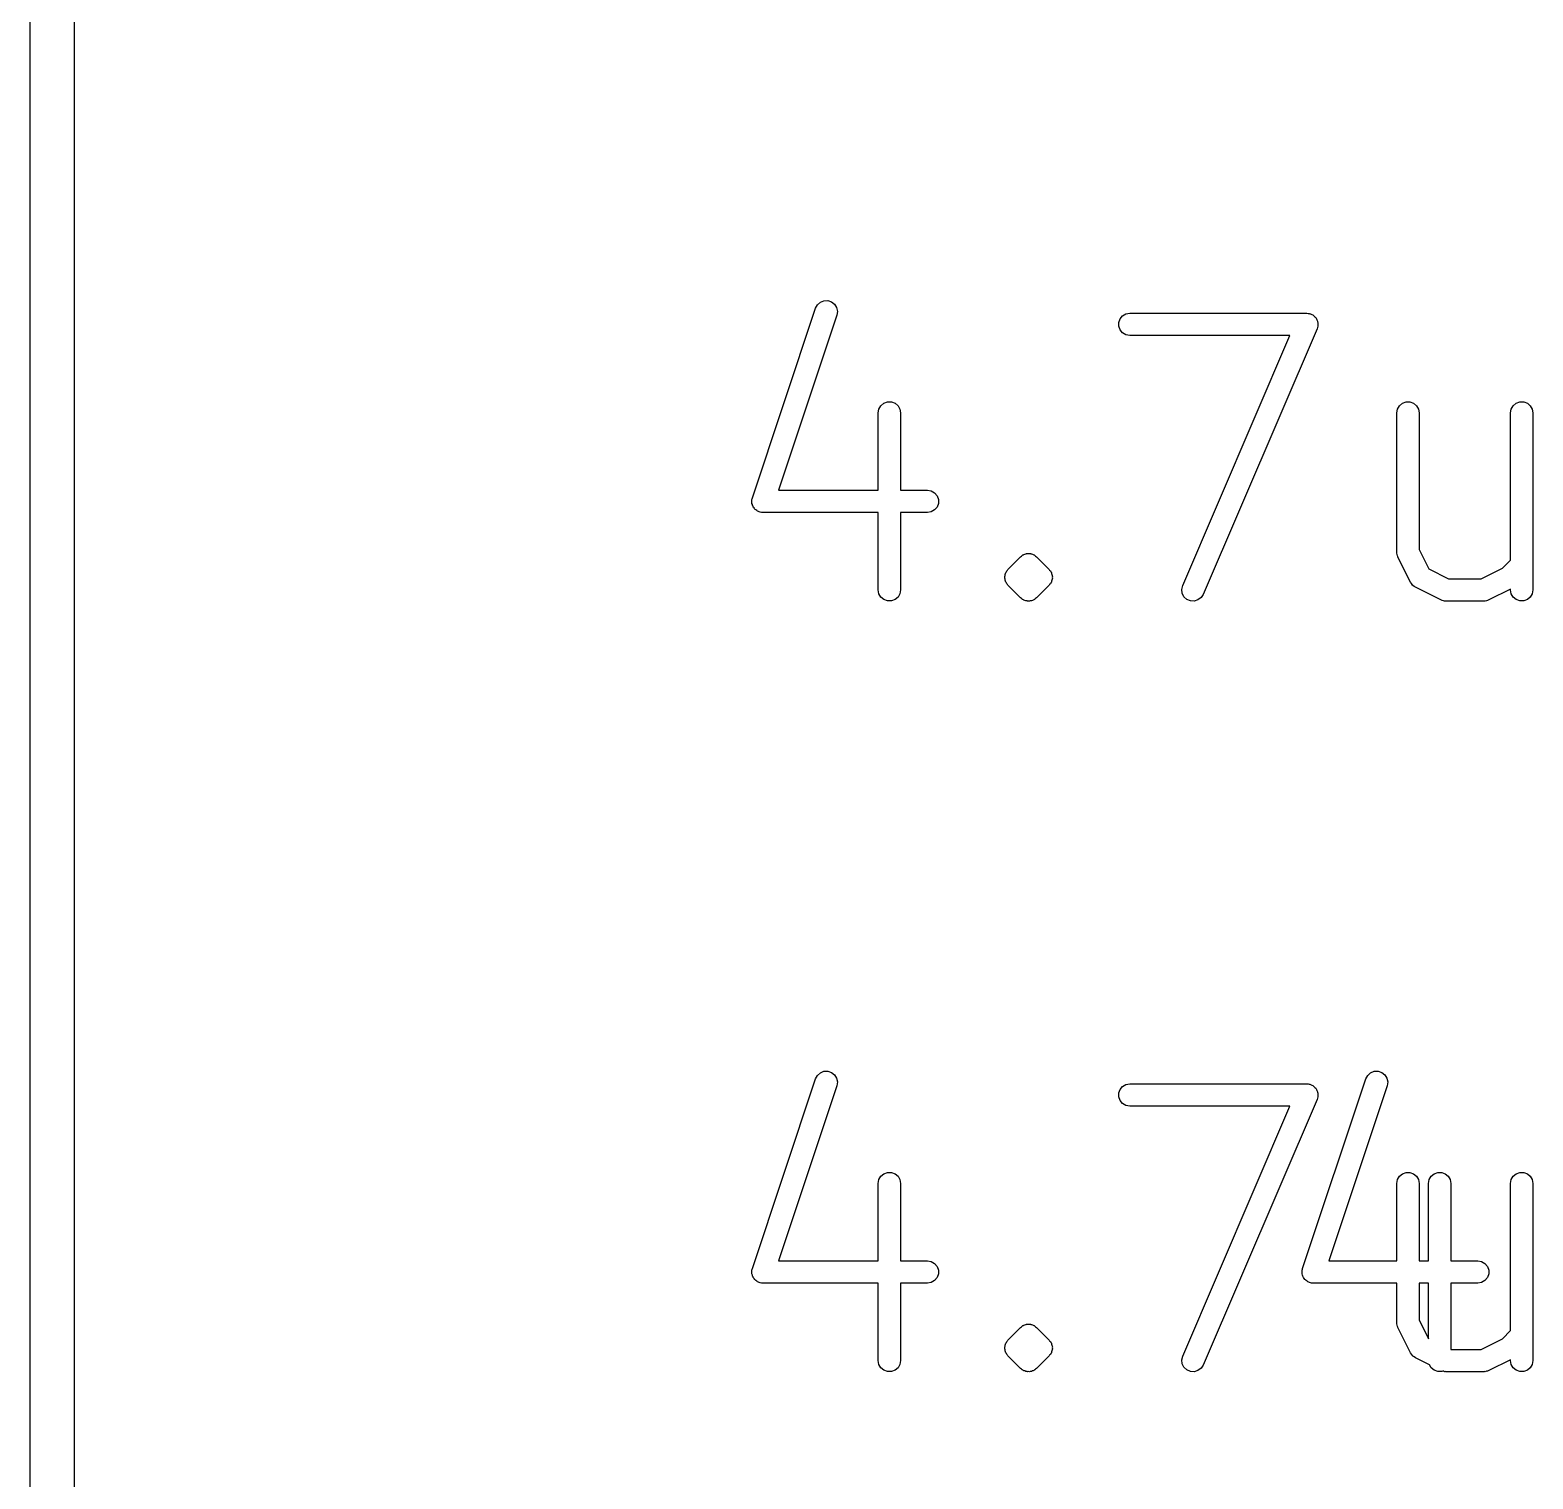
# Model space of a CAD drawing. Extents: x -2.2 to 89.1, y -78.6 to 9.2.
# Drawn here: x 37.4 to 44.23, y -19.48 to -12.9 of the extents above; entities that cross this region are included whole.
import ezdxf

# ---------------------------------------------------------------- set-up
doc = ezdxf.new("R2010")
doc.units = 0
doc.header["$MEASUREMENT"] = 0
doc.layers.add('BLACK', color=7, linetype='CONTINUOUS')

msp = doc.modelspace()

# ---------------------------------------------------------------- linework, layer by layer
at = {"layer": 'Black'}
for p, q in [((37.4, -23), (37.4, -6.1)), ((37.6, -6.1), (37.6, -23)), ((40.9905, -14.1353), (41.0069, -14.1288)), ((41.0069, -14.1288), (41.0245, -14.1283)), ((41.0245, -14.1283), (41.0413, -14.1339)), ((40.6816, -15.0243), (40.9689, -14.1625)), ((41.0653, -14.1947), (40.8003, -14.9896)), ((40.9689, -14.1625), (40.9773, -14.147)), ((40.9773, -14.147), (40.9905, -14.1353)), ((41.0413, -14.1339), (41.0551, -14.1449)), ((41.0551, -14.1449), (41.0643, -14.1599)), ((41.0643, -14.1599), (41.0679, -14.1772)), ((41.0679, -14.1772), (41.0653, -14.1947)), ((42.3519, -14.2106), (42.3633, -14.1971)), ((42.3633, -14.1971), (42.3786, -14.1883)), ((42.3786, -14.1883), (42.3959, -14.1852)), ((42.3959, -14.1852), (43.2003, -14.1852)), ((43.2003, -14.1852), (43.206, -14.1863)), ((43.206, -14.1863), (43.2119, -14.1866)), ((43.2119, -14.1866), (43.2146, -14.1878)), ((43.2146, -14.1878), (43.2176, -14.1883)), ((43.2176, -14.1883), (43.2227, -14.1912)), ((43.2227, -14.1912), (43.2281, -14.1935)), ((43.2281, -14.1935), (43.2303, -14.1956)), ((43.2303, -14.1956), (43.2329, -14.1971)), ((43.2329, -14.1971), (43.2367, -14.2016)), ((43.2367, -14.2016), (43.2409, -14.2056)), ((42.3459, -14.2272), (42.3519, -14.2106)), ((42.3459, -14.2449), (42.3459, -14.2272)), ((42.3519, -14.2614), (42.3459, -14.2449)), ((42.3633, -14.275), (42.3519, -14.2614)), ((43.247, -14.2561), (42.7299, -15.4626)), ((43.2409, -14.2056), (43.2423, -14.2083)), ((43.2423, -14.2083), (43.2443, -14.2106)), ((43.2443, -14.2106), (43.2463, -14.2161)), ((43.2463, -14.2161), (43.2489, -14.2214)), ((43.2483, -14.2504), (43.247, -14.2561)), ((43.2503, -14.2449), (43.2483, -14.2504)), ((43.2489, -14.2214), (43.2493, -14.2244)), ((43.2493, -14.2244), (43.2503, -14.2272)), ((43.2503, -14.2272), (43.2503, -14.2331)), ((43.2503, -14.2331), (43.251, -14.2389)), ((43.251, -14.2389), (43.2503, -14.2418)), ((43.2503, -14.2418), (43.2503, -14.2449)), ((42.3786, -14.2838), (42.3633, -14.275)), ((42.3959, -14.2868), (42.3786, -14.2838)), ((43.1232, -14.2868), (42.3959, -14.2868)), ((42.6365, -15.4225), (43.1232, -14.2868)), ((41.2566, -14.6208), (41.2654, -14.6056)), ((41.2654, -14.6056), (41.2789, -14.5942)), ((41.2789, -14.5942), (41.2955, -14.5882)), ((41.2955, -14.5882), (41.3132, -14.5882)), ((41.3132, -14.5882), (41.3297, -14.5942)), ((41.3297, -14.5942), (41.3432, -14.6056)), ((41.3432, -14.6056), (41.3521, -14.6208)), ((43.6121, -14.6208), (43.621, -14.6056)), ((43.621, -14.6056), (43.6345, -14.5942)), ((43.6345, -14.5942), (43.6511, -14.5882)), ((43.6511, -14.5882), (43.6687, -14.5882)), ((43.6687, -14.5882), (43.6853, -14.5942)), ((43.6853, -14.5942), (43.6988, -14.6056)), ((43.6988, -14.6056), (43.7076, -14.6208)), ((44.1292, -14.6208), (44.138, -14.6056)), ((44.138, -14.6056), (44.1516, -14.5942)), ((44.1516, -14.5942), (44.1681, -14.5882)), ((44.1681, -14.5882), (44.1858, -14.5882)), ((44.1858, -14.5882), (44.2024, -14.5942)), ((44.2024, -14.5942), (44.2159, -14.6056)), ((44.2159, -14.6056), (44.2247, -14.6208)), ((41.2535, -14.6382), (41.2566, -14.6208)), ((41.2535, -14.9896), (41.2535, -14.6382)), ((41.3521, -14.6208), (41.3551, -14.6382)), ((41.3551, -14.6382), (41.3551, -14.9896)), ((43.6091, -14.6382), (43.6121, -14.6208)), ((43.6091, -15.2702), (43.6091, -14.6382)), ((43.7076, -14.6208), (43.7107, -14.6382)), ((43.7107, -14.6382), (43.7107, -15.2582)), ((44.1262, -14.6382), (44.1292, -14.6208)), ((44.1262, -15.3066), (44.1262, -14.6382)), ((44.2247, -14.6208), (44.2278, -14.6382)), ((44.2278, -14.6382), (44.2278, -15.4425)), ((40.8003, -14.9896), (41.2535, -14.9896)), ((41.3551, -14.9896), (41.4767, -14.9896)), ((41.4767, -14.9896), (41.4941, -14.9926)), ((41.4941, -14.9926), (41.5093, -15.0015)), ((41.5093, -15.0015), (41.5207, -15.015)), ((41.5207, -15.015), (41.5267, -15.0316)), ((40.679, -15.0418), (40.6798, -15.0367)), ((40.6798, -15.0454), (40.679, -15.0418)), ((40.6798, -15.0316), (40.6811, -15.028)), ((40.6798, -15.0367), (40.6798, -15.0316)), ((40.6798, -15.0492), (40.6798, -15.0454)), ((40.6815, -15.054), (40.6798, -15.0492)), ((40.6811, -15.028), (40.6816, -15.0243)), ((40.6826, -15.0591), (40.6815, -15.054)), ((40.6845, -15.0623), (40.6826, -15.0591)), ((40.6858, -15.0658), (40.6845, -15.0623)), ((40.6891, -15.0697), (40.6858, -15.0658)), ((40.6918, -15.0741), (40.6891, -15.0697)), ((40.6947, -15.0764), (40.6918, -15.0741)), ((40.6972, -15.0793), (40.6947, -15.0764)), ((40.7016, -15.0819), (40.6972, -15.0793)), ((40.7056, -15.0851), (40.7016, -15.0819)), ((40.7092, -15.0862), (40.7056, -15.0851)), ((40.7124, -15.0881), (40.7092, -15.0862)), ((40.7175, -15.089), (40.7124, -15.0881)), ((40.7224, -15.0906), (40.7175, -15.089)), ((41.4941, -15.0881), (41.4767, -15.0912)), ((41.5093, -15.0793), (41.4941, -15.0881)), ((41.5207, -15.0658), (41.5093, -15.0793)), ((41.5267, -15.0492), (41.5207, -15.0658)), ((41.5267, -15.0316), (41.5267, -15.0492)), ((40.7261, -15.0905), (40.7224, -15.0906)), ((40.7298, -15.0912), (40.7261, -15.0905)), ((41.2535, -15.0912), (40.7298, -15.0912)), ((41.2535, -15.4425), (41.2535, -15.0912)), ((41.4767, -15.0912), (41.3551, -15.0912)), ((41.3551, -15.0912), (41.3551, -15.4425)), ((41.8429, -15.3492), (41.9004, -15.2917)), ((41.9004, -15.2917), (41.904, -15.2892)), ((41.904, -15.2892), (41.9072, -15.286)), ((41.9072, -15.286), (41.9092, -15.2851)), ((41.9092, -15.2851), (41.9109, -15.2836)), ((41.9109, -15.2836), (41.913, -15.2829)), ((41.913, -15.2829), (41.9148, -15.2816)), ((41.9148, -15.2816), (41.9191, -15.2805)), ((41.9191, -15.2805), (41.9232, -15.2786)), ((41.9232, -15.2786), (41.9254, -15.2784)), ((41.9254, -15.2784), (41.9275, -15.2776)), ((41.9275, -15.2776), (41.9297, -15.2776)), ((41.9297, -15.2776), (41.9319, -15.277)), ((41.9319, -15.277), (41.9363, -15.2774)), ((41.9363, -15.2774), (41.9407, -15.277)), ((41.9407, -15.277), (41.9429, -15.2776)), ((41.9429, -15.2776), (41.9451, -15.2776)), ((41.9451, -15.2776), (41.9472, -15.2784)), ((41.9472, -15.2784), (41.9495, -15.2786)), ((41.9495, -15.2786), (41.9535, -15.2805)), ((41.9535, -15.2805), (41.9578, -15.2816)), ((41.9578, -15.2816), (41.9596, -15.2829)), ((41.9596, -15.2829), (41.9617, -15.2836)), ((41.9617, -15.2836), (41.9634, -15.2851)), ((41.9634, -15.2851), (41.9654, -15.286)), ((41.9654, -15.286), (41.9686, -15.2892)), ((41.9686, -15.2892), (41.9722, -15.2917)), ((41.9722, -15.2917), (42.0297, -15.3492)), ((43.6096, -15.2731), (43.6091, -15.2702)), ((43.6094, -15.276), (43.6096, -15.2731)), ((43.6111, -15.2817), (43.6094, -15.276)), ((43.6121, -15.2876), (43.6111, -15.2817)), ((43.6136, -15.2901), (43.6121, -15.2876)), ((43.6144, -15.2929), (43.6136, -15.2901)), ((43.6719, -15.4078), (43.6144, -15.2929)), ((43.7107, -15.2582), (43.7552, -15.3472)), ((41.8328, -15.3636), (41.8354, -15.36)), ((41.8354, -15.36), (41.8372, -15.356)), ((41.8372, -15.356), (41.8404, -15.3528)), ((41.8404, -15.3528), (41.8429, -15.3492)), ((42.0297, -15.3492), (42.0322, -15.3528)), ((42.0322, -15.3528), (42.0354, -15.356)), ((42.0354, -15.356), (42.0373, -15.36)), ((42.0373, -15.36), (42.0398, -15.3636)), ((43.7552, -15.3472), (43.8442, -15.3917)), ((43.9926, -15.3917), (44.0894, -15.3433)), ((44.0894, -15.3433), (44.1262, -15.3066)), ((41.8283, -15.3807), (41.8294, -15.3764)), ((41.8286, -15.3851), (41.8283, -15.3807)), ((41.8283, -15.3895), (41.8286, -15.3851)), ((41.8294, -15.3938), (41.8283, -15.3895)), ((41.8294, -15.3764), (41.8298, -15.3719)), ((41.8298, -15.3982), (41.8294, -15.3938)), ((41.8298, -15.3719), (41.8317, -15.3679)), ((41.8317, -15.4023), (41.8298, -15.3982)), ((41.8317, -15.3679), (41.8328, -15.3636)), ((41.8328, -15.4066), (41.8317, -15.4023)), ((41.8354, -15.4102), (41.8328, -15.4066)), ((41.8372, -15.4142), (41.8354, -15.4102)), ((41.8404, -15.4174), (41.8372, -15.4142)), ((41.8429, -15.421), (41.8404, -15.4174)), ((41.9004, -15.4785), (41.8429, -15.421)), ((42.0297, -15.421), (41.9722, -15.4785)), ((42.0322, -15.4174), (42.0297, -15.421)), ((42.0354, -15.4142), (42.0322, -15.4174)), ((42.0373, -15.4102), (42.0354, -15.4142)), ((42.0398, -15.4066), (42.0373, -15.4102)), ((42.0398, -15.3636), (42.041, -15.3679)), ((42.041, -15.4023), (42.0398, -15.4066)), ((42.041, -15.3679), (42.0428, -15.3719)), ((42.0428, -15.3982), (42.041, -15.4023)), ((42.0428, -15.3719), (42.0432, -15.3764)), ((42.0432, -15.3938), (42.0428, -15.3982)), ((42.0432, -15.3764), (42.0444, -15.3807)), ((42.0444, -15.3895), (42.0432, -15.3938)), ((42.0444, -15.3807), (42.044, -15.3851)), ((42.044, -15.3851), (42.0444, -15.3895)), ((42.6325, -15.4397), (42.6365, -15.4225)), ((43.6763, -15.4138), (43.6719, -15.4078)), ((43.6804, -15.42), (43.6763, -15.4138)), ((43.6816, -15.4209), (43.6804, -15.42)), ((43.6824, -15.422), (43.6816, -15.4209)), ((43.6886, -15.4261), (43.6824, -15.422)), ((43.6946, -15.4305), (43.6886, -15.4261)), ((43.8095, -15.488), (43.6946, -15.4305)), ((43.8442, -15.3917), (43.9926, -15.3917)), ((41.2566, -15.4599), (41.2535, -15.4425)), ((41.2654, -15.4752), (41.2566, -15.4599)), ((41.2789, -15.4865), (41.2654, -15.4752)), ((41.2955, -15.4926), (41.2789, -15.4865)), ((41.3132, -15.4926), (41.2955, -15.4926)), ((41.3297, -15.4865), (41.3132, -15.4926)), ((41.3432, -15.4752), (41.3297, -15.4865)), ((41.3521, -15.4599), (41.3432, -15.4752)), ((41.3551, -15.4425), (41.3521, -15.4599)), ((41.904, -15.481), (41.9004, -15.4785)), ((41.9072, -15.4842), (41.904, -15.481)), ((41.9092, -15.4851), (41.9072, -15.4842)), ((41.9109, -15.4865), (41.9092, -15.4851)), ((41.913, -15.4873), (41.9109, -15.4865)), ((41.9148, -15.4886), (41.913, -15.4873)), ((41.9191, -15.4897), (41.9148, -15.4886)), ((41.9232, -15.4916), (41.9191, -15.4897)), ((41.9254, -15.4918), (41.9232, -15.4916)), ((41.9275, -15.4926), (41.9254, -15.4918)), ((41.9297, -15.4926), (41.9275, -15.4926)), ((41.9319, -15.4932), (41.9297, -15.4926)), ((41.9363, -15.4928), (41.9319, -15.4932)), ((41.9407, -15.4932), (41.9363, -15.4928)), ((41.9429, -15.4926), (41.9407, -15.4932)), ((41.9451, -15.4926), (41.9429, -15.4926)), ((41.9472, -15.4918), (41.9451, -15.4926)), ((41.9495, -15.4916), (41.9472, -15.4918)), ((41.9535, -15.4897), (41.9495, -15.4916)), ((41.9578, -15.4886), (41.9535, -15.4897)), ((41.9596, -15.4873), (41.9578, -15.4886)), ((41.9617, -15.4865), (41.9596, -15.4873)), ((41.9634, -15.4851), (41.9617, -15.4865)), ((41.9654, -15.4842), (41.9634, -15.4851)), ((41.9686, -15.481), (41.9654, -15.4842)), ((41.9722, -15.4785), (41.9686, -15.481)), ((42.6346, -15.4572), (42.6325, -15.4397)), ((42.6425, -15.473), (42.6346, -15.4572)), ((42.6554, -15.4851), (42.6425, -15.473)), ((42.6716, -15.492), (42.6554, -15.4851)), ((42.6892, -15.493), (42.6716, -15.492)), ((42.7061, -15.4879), (42.6892, -15.493)), ((42.7202, -15.4773), (42.7061, -15.4879)), ((42.7299, -15.4626), (42.7202, -15.4773)), ((43.8123, -15.4888), (43.8095, -15.488)), ((43.8149, -15.4903), (43.8123, -15.4888)), ((43.8207, -15.4913), (43.8149, -15.4903)), ((43.8264, -15.493), (43.8207, -15.4913)), ((43.8294, -15.4928), (43.8264, -15.493)), ((43.8322, -15.4933), (43.8294, -15.4928)), ((44.0046, -15.4933), (43.8322, -15.4933)), ((44.0075, -15.4928), (44.0046, -15.4933)), ((44.0104, -15.493), (44.0075, -15.4928)), ((44.0161, -15.4913), (44.0104, -15.493)), ((44.022, -15.4903), (44.0161, -15.4913)), ((44.0245, -15.4888), (44.022, -15.4903)), ((44.0273, -15.488), (44.0245, -15.4888)), ((44.1262, -15.4386), (44.0273, -15.488)), ((44.1262, -15.4425), (44.1262, -15.4386)), ((44.1292, -15.4599), (44.1262, -15.4425)), ((44.138, -15.4752), (44.1292, -15.4599)), ((44.1516, -15.4865), (44.138, -15.4752)), ((44.1681, -15.4926), (44.1516, -15.4865)), ((44.1858, -15.4926), (44.1681, -15.4926)), ((44.2024, -15.4865), (44.1858, -15.4926)), ((44.2159, -15.4752), (44.2024, -15.4865)), ((44.2247, -15.4599), (44.2159, -15.4752)), ((44.2278, -15.4425), (44.2247, -15.4599)), ((40.6816, -18.5243), (40.9689, -17.6625)), ((40.9689, -17.6625), (40.9773, -17.647)), ((40.9773, -17.647), (40.9905, -17.6353)), ((40.9905, -17.6353), (41.0069, -17.6288)), ((41.0069, -17.6288), (41.0245, -17.6283)), ((41.0245, -17.6283), (41.0413, -17.6339)), ((41.0413, -17.6339), (41.0551, -17.6449)), ((41.0551, -17.6449), (41.0643, -17.6599)), ((41.0643, -17.6599), (41.0679, -17.6772)), ((41.0679, -17.6772), (41.0653, -17.6947)), ((43.1816, -18.5243), (43.4689, -17.6625)), ((43.4689, -17.6625), (43.4773, -17.647)), ((43.4773, -17.647), (43.4905, -17.6353)), ((43.4905, -17.6353), (43.5069, -17.6288)), ((43.5069, -17.6288), (43.5245, -17.6283)), ((43.5245, -17.6283), (43.5413, -17.6339)), ((43.5413, -17.6339), (43.5551, -17.6449)), ((43.5551, -17.6449), (43.5643, -17.6599)), ((43.5643, -17.6599), (43.5679, -17.6772)), ((43.5679, -17.6772), (43.5653, -17.6947)), ((41.0653, -17.6947), (40.8003, -18.4896)), ((42.3459, -17.7272), (42.3519, -17.7106)), ((42.3459, -17.7449), (42.3459, -17.7272)), ((42.3519, -17.7614), (42.3459, -17.7449)), ((42.3519, -17.7106), (42.3633, -17.6971)), ((42.3633, -17.6971), (42.3786, -17.6883)), ((42.3786, -17.6883), (42.3959, -17.6852)), ((42.3959, -17.6852), (43.2003, -17.6852)), ((43.2003, -17.6852), (43.206, -17.6863)), ((43.206, -17.6863), (43.2119, -17.6866)), ((43.2119, -17.6866), (43.2146, -17.6878)), ((43.2146, -17.6878), (43.2176, -17.6883)), ((43.2176, -17.6883), (43.2227, -17.6912)), ((43.2227, -17.6912), (43.2281, -17.6935)), ((43.2281, -17.6935), (43.2303, -17.6956)), ((43.2303, -17.6956), (43.2329, -17.6971)), ((43.2329, -17.6971), (43.2367, -17.7016)), ((43.2367, -17.7016), (43.2409, -17.7056)), ((43.2409, -17.7056), (43.2423, -17.7083)), ((43.2423, -17.7083), (43.2443, -17.7106)), ((43.2443, -17.7106), (43.2463, -17.7161)), ((43.2463, -17.7161), (43.2489, -17.7214)), ((43.2483, -17.7504), (43.247, -17.7561)), ((43.2503, -17.7449), (43.2483, -17.7504)), ((43.2489, -17.7214), (43.2493, -17.7244)), ((43.2493, -17.7244), (43.2503, -17.7272)), ((43.2503, -17.7272), (43.2503, -17.7331)), ((43.2503, -17.7331), (43.251, -17.7389)), ((43.251, -17.7389), (43.2503, -17.7418)), ((43.2503, -17.7418), (43.2503, -17.7449)), ((43.5653, -17.6947), (43.3003, -18.4896)), ((42.3633, -17.775), (42.3519, -17.7614)), ((42.3786, -17.7838), (42.3633, -17.775)), ((42.3959, -17.7868), (42.3786, -17.7838)), ((43.1232, -17.7868), (42.3959, -17.7868)), ((42.6365, -18.9225), (43.1232, -17.7868)), ((43.247, -17.7561), (42.7299, -18.9626)), ((41.2789, -18.0942), (41.2955, -18.0882)), ((41.2955, -18.0882), (41.3132, -18.0882)), ((41.3132, -18.0882), (41.3297, -18.0942)), ((43.6345, -18.0942), (43.6511, -18.0882)), ((43.6511, -18.0882), (43.6687, -18.0882)), ((43.6687, -18.0882), (43.6853, -18.0942)), ((43.7789, -18.0942), (43.7955, -18.0882)), ((43.7955, -18.0882), (43.8132, -18.0882)), ((43.8132, -18.0882), (43.8297, -18.0942)), ((44.1516, -18.0942), (44.1681, -18.0882)), ((44.1681, -18.0882), (44.1858, -18.0882)), ((44.1858, -18.0882), (44.2024, -18.0942)), ((41.2535, -18.1382), (41.2566, -18.1208)), ((41.2535, -18.4896), (41.2535, -18.1382)), ((41.2566, -18.1208), (41.2654, -18.1056)), ((41.2654, -18.1056), (41.2789, -18.0942)), ((41.3297, -18.0942), (41.3432, -18.1056)), ((41.3432, -18.1056), (41.3521, -18.1208)), ((41.3521, -18.1208), (41.3551, -18.1382)), ((41.3551, -18.1382), (41.3551, -18.4896)), ((43.6091, -18.1382), (43.6121, -18.1208)), ((43.6091, -18.4896), (43.6091, -18.1382)), ((43.6121, -18.1208), (43.621, -18.1056)), ((43.621, -18.1056), (43.6345, -18.0942)), ((43.6853, -18.0942), (43.6988, -18.1056)), ((43.6988, -18.1056), (43.7076, -18.1208)), ((43.7076, -18.1208), (43.7107, -18.1382)), ((43.7107, -18.1382), (43.7107, -18.4896)), ((43.7535, -18.1382), (43.7566, -18.1208)), ((43.7535, -18.4896), (43.7535, -18.1382)), ((43.7566, -18.1208), (43.7654, -18.1056)), ((43.7654, -18.1056), (43.7789, -18.0942)), ((43.8297, -18.0942), (43.8432, -18.1056)), ((43.8432, -18.1056), (43.8521, -18.1208)), ((43.8521, -18.1208), (43.8551, -18.1382)), ((43.8551, -18.1382), (43.8551, -18.4896)), ((44.1262, -18.1382), (44.1292, -18.1208)), ((44.1262, -18.8066), (44.1262, -18.1382)), ((44.1292, -18.1208), (44.138, -18.1056)), ((44.138, -18.1056), (44.1516, -18.0942)), ((44.2024, -18.0942), (44.2159, -18.1056)), ((44.2159, -18.1056), (44.2247, -18.1208)), ((44.2247, -18.1208), (44.2278, -18.1382)), ((44.2278, -18.1382), (44.2278, -18.9425)), ((40.8003, -18.4896), (41.2535, -18.4896)), ((41.3551, -18.4896), (41.4767, -18.4896)), ((41.4767, -18.4896), (41.4941, -18.4926)), ((41.4941, -18.4926), (41.5093, -18.5015)), ((41.5093, -18.5015), (41.5207, -18.515)), ((43.3003, -18.4896), (43.6091, -18.4896)), ((43.7107, -18.4896), (43.7535, -18.4896)), ((43.8551, -18.4896), (43.9767, -18.4896)), ((43.9767, -18.4896), (43.9941, -18.4926)), ((43.9941, -18.4926), (44.0093, -18.5015)), ((44.0093, -18.5015), (44.0207, -18.515)), ((40.679, -18.5418), (40.6798, -18.5367)), ((40.6798, -18.5454), (40.679, -18.5418)), ((40.6798, -18.5316), (40.6811, -18.528)), ((40.6798, -18.5367), (40.6798, -18.5316)), ((40.6798, -18.5492), (40.6798, -18.5454)), ((40.6815, -18.554), (40.6798, -18.5492)), ((40.6811, -18.528), (40.6816, -18.5243)), ((40.6826, -18.5591), (40.6815, -18.554)), ((40.6845, -18.5623), (40.6826, -18.5591)), ((40.6858, -18.5658), (40.6845, -18.5623)), ((40.6891, -18.5697), (40.6858, -18.5658)), ((40.6918, -18.5741), (40.6891, -18.5697)), ((41.5207, -18.5658), (41.5093, -18.5793)), ((41.5207, -18.515), (41.5267, -18.5316)), ((41.5267, -18.5492), (41.5207, -18.5658)), ((41.5267, -18.5316), (41.5267, -18.5492)), ((43.179, -18.5418), (43.1798, -18.5367)), ((43.1798, -18.5454), (43.179, -18.5418)), ((43.1798, -18.5316), (43.1811, -18.528)), ((43.1798, -18.5367), (43.1798, -18.5316)), ((43.1798, -18.5492), (43.1798, -18.5454)), ((43.1815, -18.554), (43.1798, -18.5492)), ((43.1811, -18.528), (43.1816, -18.5243)), ((43.1826, -18.5591), (43.1815, -18.554)), ((43.1845, -18.5623), (43.1826, -18.5591)), ((43.1858, -18.5658), (43.1845, -18.5623)), ((43.1891, -18.5697), (43.1858, -18.5658)), ((43.1918, -18.5741), (43.1891, -18.5697)), ((44.0207, -18.5658), (44.0093, -18.5793)), ((44.0207, -18.515), (44.0267, -18.5316)), ((44.0267, -18.5492), (44.0207, -18.5658)), ((44.0267, -18.5316), (44.0267, -18.5492)), ((40.6947, -18.5764), (40.6918, -18.5741)), ((40.6972, -18.5793), (40.6947, -18.5764)), ((40.7016, -18.5819), (40.6972, -18.5793)), ((40.7056, -18.5851), (40.7016, -18.5819)), ((40.7092, -18.5862), (40.7056, -18.5851)), ((40.7124, -18.5881), (40.7092, -18.5862)), ((40.7175, -18.589), (40.7124, -18.5881)), ((40.7224, -18.5906), (40.7175, -18.589)), ((40.7261, -18.5905), (40.7224, -18.5906)), ((40.7298, -18.5912), (40.7261, -18.5905)), ((41.2535, -18.5912), (40.7298, -18.5912)), ((41.2535, -18.9425), (41.2535, -18.5912)), ((41.4767, -18.5912), (41.3551, -18.5912)), ((41.3551, -18.5912), (41.3551, -18.9425)), ((41.4941, -18.5881), (41.4767, -18.5912)), ((41.5093, -18.5793), (41.4941, -18.5881)), ((43.1947, -18.5764), (43.1918, -18.5741)), ((43.1972, -18.5793), (43.1947, -18.5764)), ((43.2016, -18.5819), (43.1972, -18.5793)), ((43.2056, -18.5851), (43.2016, -18.5819)), ((43.2092, -18.5862), (43.2056, -18.5851)), ((43.2124, -18.5881), (43.2092, -18.5862)), ((43.2175, -18.589), (43.2124, -18.5881)), ((43.2224, -18.5906), (43.2175, -18.589)), ((43.2261, -18.5905), (43.2224, -18.5906)), ((43.2298, -18.5912), (43.2261, -18.5905)), ((43.6091, -18.5912), (43.2298, -18.5912)), ((43.6091, -18.7702), (43.6091, -18.5912)), ((43.7107, -18.5912), (43.7107, -18.7582)), ((43.7535, -18.5912), (43.7107, -18.5912)), ((43.7535, -18.8439), (43.7535, -18.5912)), ((43.9767, -18.5912), (43.8551, -18.5912)), ((43.8551, -18.5912), (43.8551, -18.8917)), ((43.9941, -18.5881), (43.9767, -18.5912)), ((44.0093, -18.5793), (43.9941, -18.5881)), ((43.6096, -18.7731), (43.6091, -18.7702)), ((43.6094, -18.776), (43.6096, -18.7731)), ((43.6111, -18.7817), (43.6094, -18.776)), ((43.7107, -18.7582), (43.7535, -18.8439)), ((41.8429, -18.8492), (41.9004, -18.7917)), ((41.9004, -18.7917), (41.904, -18.7892)), ((41.904, -18.7892), (41.9072, -18.786)), ((41.9072, -18.786), (41.9092, -18.7851)), ((41.9092, -18.7851), (41.9109, -18.7836)), ((41.9109, -18.7836), (41.913, -18.7829)), ((41.913, -18.7829), (41.9148, -18.7816)), ((41.9148, -18.7816), (41.9191, -18.7805)), ((41.9191, -18.7805), (41.9232, -18.7786)), ((41.9232, -18.7786), (41.9254, -18.7784)), ((41.9254, -18.7784), (41.9275, -18.7776)), ((41.9275, -18.7776), (41.9297, -18.7776)), ((41.9297, -18.7776), (41.9319, -18.777)), ((41.9319, -18.777), (41.9363, -18.7774)), ((41.9363, -18.7774), (41.9407, -18.777)), ((41.9407, -18.777), (41.9429, -18.7776)), ((41.9429, -18.7776), (41.9451, -18.7776)), ((41.9451, -18.7776), (41.9472, -18.7784)), ((41.9472, -18.7784), (41.9495, -18.7786)), ((41.9495, -18.7786), (41.9535, -18.7805)), ((41.9535, -18.7805), (41.9578, -18.7816)), ((41.9578, -18.7816), (41.9596, -18.7829)), ((41.9596, -18.7829), (41.9617, -18.7836)), ((41.9617, -18.7836), (41.9634, -18.7851)), ((41.9634, -18.7851), (41.9654, -18.786)), ((41.9654, -18.786), (41.9686, -18.7892)), ((41.9686, -18.7892), (41.9722, -18.7917)), ((41.9722, -18.7917), (42.0297, -18.8492)), ((43.6121, -18.7876), (43.6111, -18.7817)), ((43.6136, -18.7901), (43.6121, -18.7876)), ((43.6144, -18.7929), (43.6136, -18.7901)), ((43.6719, -18.9078), (43.6144, -18.7929)), ((43.9926, -18.8917), (44.0894, -18.8433)), ((44.0894, -18.8433), (44.1262, -18.8066)), ((41.8283, -18.8807), (41.8294, -18.8764)), ((41.8286, -18.8851), (41.8283, -18.8807)), ((41.8283, -18.8895), (41.8286, -18.8851)), ((41.8294, -18.8938), (41.8283, -18.8895)), ((41.8294, -18.8764), (41.8298, -18.8719)), ((41.8298, -18.8982), (41.8294, -18.8938)), ((41.8298, -18.8719), (41.8317, -18.8679)), ((41.8317, -18.9023), (41.8298, -18.8982)), ((41.8317, -18.8679), (41.8328, -18.8636)), ((41.8328, -18.9066), (41.8317, -18.9023)), ((41.8328, -18.8636), (41.8354, -18.86)), ((41.8354, -18.9102), (41.8328, -18.9066)), ((41.8354, -18.86), (41.8372, -18.856)), ((41.8372, -18.9142), (41.8354, -18.9102)), ((41.8372, -18.856), (41.8404, -18.8528)), ((41.8404, -18.8528), (41.8429, -18.8492)), ((42.0297, -18.8492), (42.0322, -18.8528)), ((42.0322, -18.8528), (42.0354, -18.856)), ((42.0354, -18.856), (42.0373, -18.86)), ((42.0373, -18.9102), (42.0354, -18.9142)), ((42.0373, -18.86), (42.0398, -18.8636)), ((42.0398, -18.9066), (42.0373, -18.9102)), ((42.0398, -18.8636), (42.041, -18.8679)), ((42.041, -18.9023), (42.0398, -18.9066)), ((42.041, -18.8679), (42.0428, -18.8719)), ((42.0428, -18.8982), (42.041, -18.9023)), ((42.0428, -18.8719), (42.0432, -18.8764)), ((42.0432, -18.8938), (42.0428, -18.8982)), ((42.0432, -18.8764), (42.0444, -18.8807)), ((42.0444, -18.8895), (42.0432, -18.8938)), ((42.0444, -18.8807), (42.044, -18.8851)), ((42.044, -18.8851), (42.0444, -18.8895)), ((43.6763, -18.9138), (43.6719, -18.9078)), ((43.8551, -18.8917), (43.9926, -18.8917)), ((41.2566, -18.9599), (41.2535, -18.9425)), ((41.2654, -18.9752), (41.2566, -18.9599)), ((41.2789, -18.9865), (41.2654, -18.9752)), ((41.3432, -18.9752), (41.3297, -18.9865)), ((41.3521, -18.9599), (41.3432, -18.9752)), ((41.3551, -18.9425), (41.3521, -18.9599)), ((41.8404, -18.9174), (41.8372, -18.9142)), ((41.8429, -18.921), (41.8404, -18.9174)), ((41.9004, -18.9785), (41.8429, -18.921)), ((41.904, -18.981), (41.9004, -18.9785)), ((41.9072, -18.9842), (41.904, -18.981)), ((41.9686, -18.981), (41.9654, -18.9842)), ((41.9722, -18.9785), (41.9686, -18.981)), ((42.0297, -18.921), (41.9722, -18.9785)), ((42.0322, -18.9174), (42.0297, -18.921)), ((42.0354, -18.9142), (42.0322, -18.9174)), ((42.6325, -18.9397), (42.6365, -18.9225)), ((42.6346, -18.9572), (42.6325, -18.9397)), ((42.6425, -18.973), (42.6346, -18.9572)), ((42.6554, -18.9851), (42.6425, -18.973)), ((42.7202, -18.9773), (42.7061, -18.9879)), ((42.7299, -18.9626), (42.7202, -18.9773)), ((43.6804, -18.92), (43.6763, -18.9138)), ((43.6816, -18.9209), (43.6804, -18.92)), ((43.6824, -18.922), (43.6816, -18.9209)), ((43.6886, -18.9261), (43.6824, -18.922)), ((43.6946, -18.9305), (43.6886, -18.9261)), ((43.7579, -18.9622), (43.6946, -18.9305)), ((43.7654, -18.9752), (43.7579, -18.9622)), ((43.7789, -18.9865), (43.7654, -18.9752)), ((44.1262, -18.9386), (44.0273, -18.988)), ((44.1262, -18.9425), (44.1262, -18.9386)), ((44.1292, -18.9599), (44.1262, -18.9425)), ((44.138, -18.9752), (44.1292, -18.9599)), ((44.1516, -18.9865), (44.138, -18.9752)), ((44.2159, -18.9752), (44.2024, -18.9865)), ((44.2247, -18.9599), (44.2159, -18.9752)), ((44.2278, -18.9425), (44.2247, -18.9599)), ((41.2955, -18.9926), (41.2789, -18.9865)), ((41.3132, -18.9926), (41.2955, -18.9926)), ((41.3297, -18.9865), (41.3132, -18.9926)), ((41.9092, -18.9851), (41.9072, -18.9842)), ((41.9109, -18.9865), (41.9092, -18.9851)), ((41.913, -18.9873), (41.9109, -18.9865)), ((41.9148, -18.9886), (41.913, -18.9873)), ((41.9191, -18.9897), (41.9148, -18.9886)), ((41.9232, -18.9916), (41.9191, -18.9897)), ((41.9254, -18.9918), (41.9232, -18.9916)), ((41.9275, -18.9926), (41.9254, -18.9918)), ((41.9297, -18.9926), (41.9275, -18.9926)), ((41.9319, -18.9932), (41.9297, -18.9926)), ((41.9363, -18.9928), (41.9319, -18.9932)), ((41.9407, -18.9932), (41.9363, -18.9928)), ((41.9429, -18.9926), (41.9407, -18.9932)), ((41.9451, -18.9926), (41.9429, -18.9926)), ((41.9472, -18.9918), (41.9451, -18.9926)), ((41.9495, -18.9916), (41.9472, -18.9918)), ((41.9535, -18.9897), (41.9495, -18.9916)), ((41.9578, -18.9886), (41.9535, -18.9897)), ((41.9596, -18.9873), (41.9578, -18.9886)), ((41.9617, -18.9865), (41.9596, -18.9873)), ((41.9634, -18.9851), (41.9617, -18.9865)), ((41.9654, -18.9842), (41.9634, -18.9851)), ((42.6716, -18.992), (42.6554, -18.9851)), ((42.6892, -18.993), (42.6716, -18.992)), ((42.7061, -18.9879), (42.6892, -18.993)), ((43.7955, -18.9926), (43.7789, -18.9865)), ((43.8132, -18.9926), (43.7955, -18.9926)), ((43.818, -18.9908), (43.8132, -18.9926)), ((43.8207, -18.9913), (43.818, -18.9908)), ((43.8264, -18.993), (43.8207, -18.9913)), ((43.8294, -18.9928), (43.8264, -18.993)), ((43.8322, -18.9933), (43.8294, -18.9928)), ((44.0046, -18.9933), (43.8322, -18.9933)), ((44.0075, -18.9928), (44.0046, -18.9933)), ((44.0104, -18.993), (44.0075, -18.9928)), ((44.0161, -18.9913), (44.0104, -18.993)), ((44.022, -18.9903), (44.0161, -18.9913)), ((44.0245, -18.9888), (44.022, -18.9903)), ((44.0273, -18.988), (44.0245, -18.9888)), ((44.1681, -18.9926), (44.1516, -18.9865)), ((44.1858, -18.9926), (44.1681, -18.9926)), ((44.2024, -18.9865), (44.1858, -18.9926))]:
    msp.add_line(p, q, dxfattribs=at)

doc.saveas('drawing.dxf')
